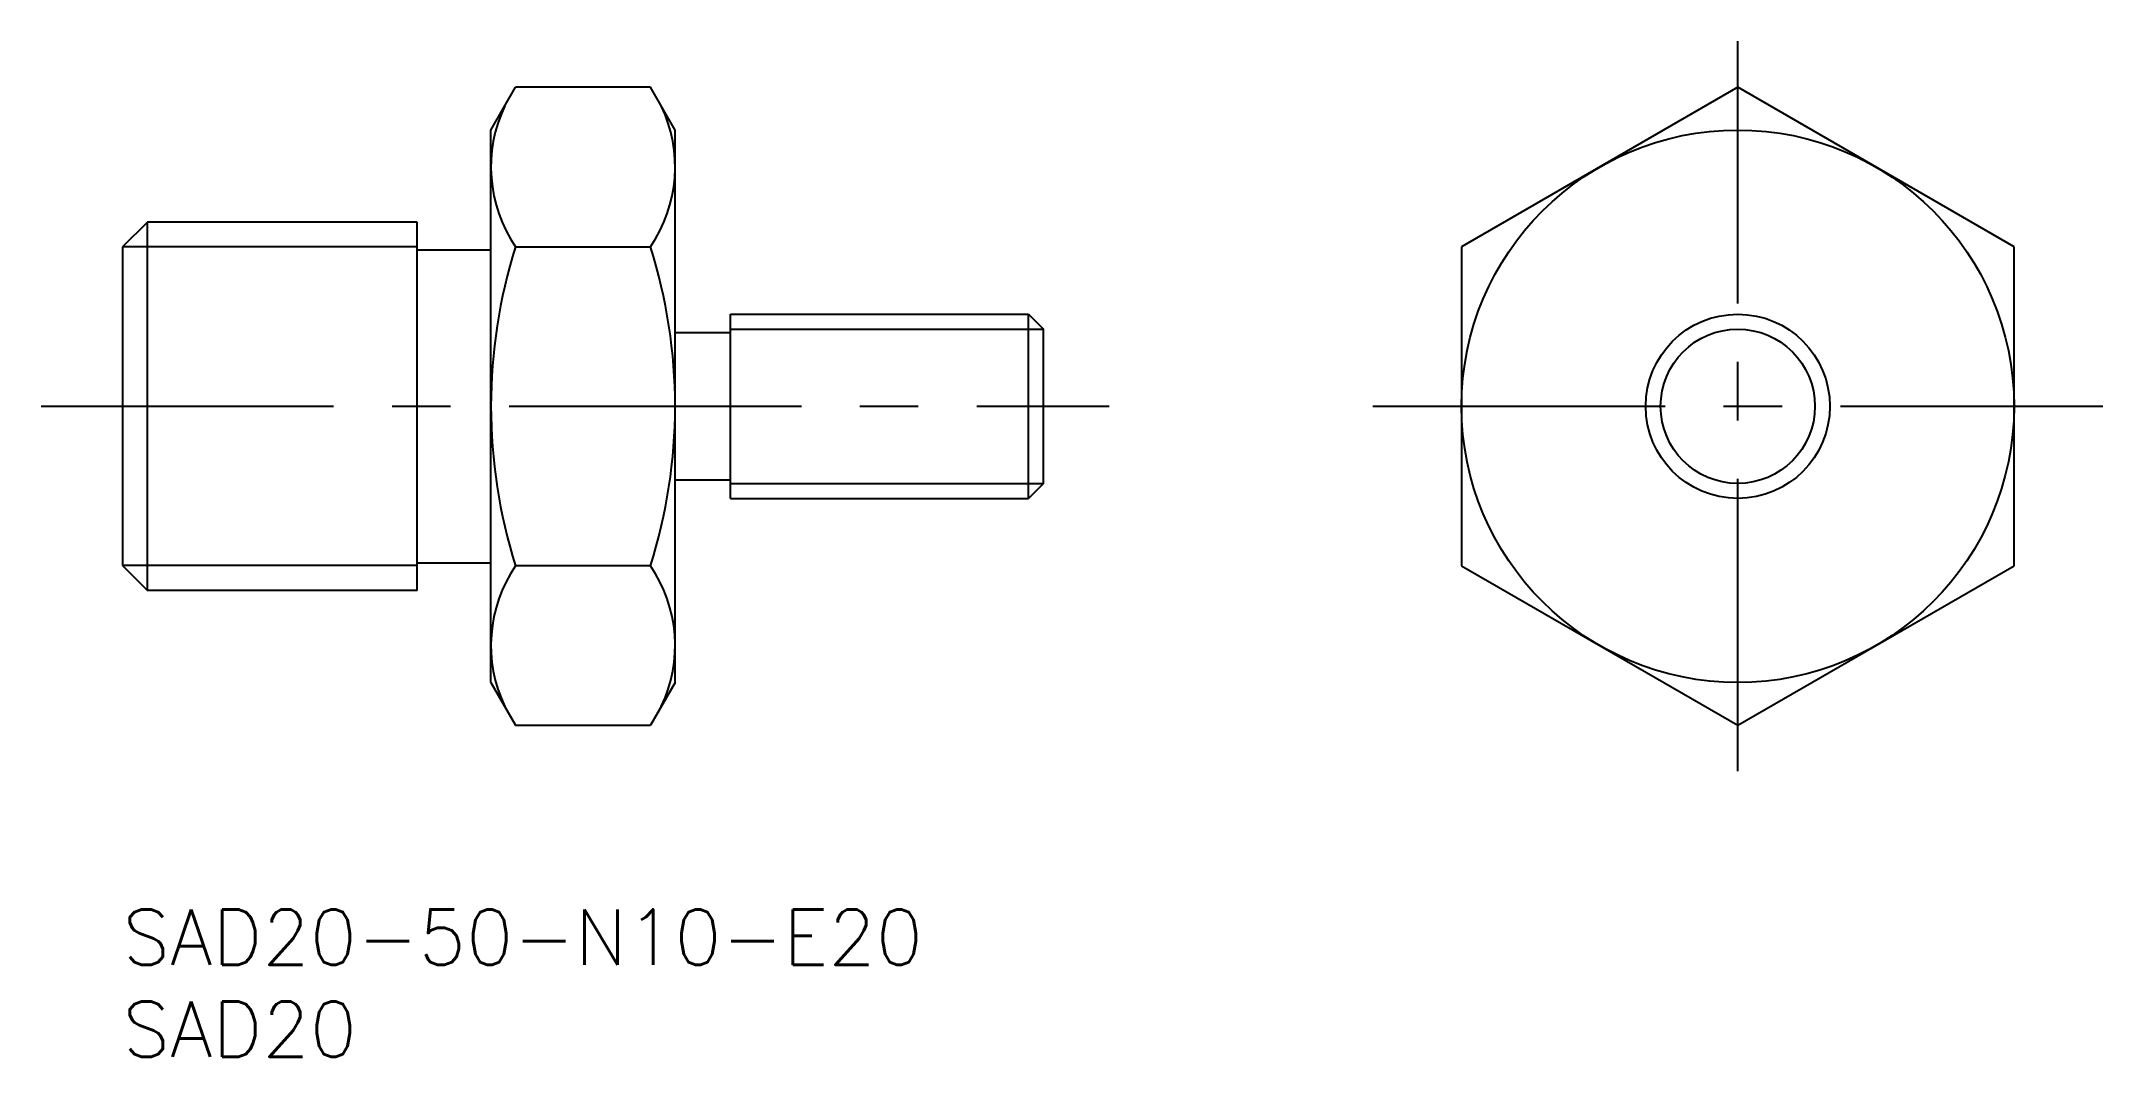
# Model space of a CAD drawing. Extents: x -4 to 108, y -8 to 47.
import ezdxf

# ---------------------------------------------------------------- set-up
doc = ezdxf.new("R2010")
doc.units = 0
doc.header["$LTSCALE"] = 0.5
doc.linetypes.add('CENTER', pattern=[50.8, 31.75, -6.35, 6.35, -6.35])
for name, color, linetype in [('MSM_CENTER', 1, 'CENTER'), ('MSM_CONTINUOUS', 7, 'CONTINUOUS'), ('MSM_NARROW', 5, 'CONTINUOUS'), ('MSM_PART_NUMBER', 7, 'CONTINUOUS')]:
    doc.layers.add(name, color=color, linetype=linetype)
doc.styles.get("Standard").update_dxf_attribs({"font": 'txt.shx', "height": 3, "bigfont": 'bigfont.shx'})

# ---------------------------------------------------------------- blocks, each defined once
blk = doc.blocks.new('*U10')
at = {"layer": 'MSM_PART_NUMBER'}
blk.add_text('SAD20-50-N10-E20', height=3, dxfattribs=at).set_placement((0, -3))
blk = doc.blocks.new('*U11')
at = {"layer": 'MSM_PART_NUMBER'}
blk.add_text('SAD20', height=3, dxfattribs=at).set_placement((0, -8))

msp = doc.modelspace()

# ---------------------------------------------------------------- linework, layer by layer
at = {"layer": 'MSM_CENTER'}
for p, q in [((87.7, 7.5), (87.7, 47.14)), ((-4.42, 27.32), (53.56, 27.32)), ((67.88, 27.32), (107.52, 27.32))]:
    msp.add_line(p, q, dxfattribs=at)
at = {"layer": 'MSM_CONTINUOUS'}
for p, q in [((20, 42.32), (21.34, 44.64)), ((28.66, 44.64), (21.34, 44.64)), ((30, 42.32), (28.66, 44.64)), ((87.7, 44.64), (72.7, 35.98)), ((102.7, 35.98), (87.7, 44.64)), ((20, 12.32), (20, 42.32)), ((30, 12.32), (30, 42.32)), ((1.35, 37.32), (0, 35.97)), ((16, 37.32), (1.35, 37.32)), ((1.35, 17.32), (1.35, 37.32)), ((16, 17.32), (16, 37.32)), ((0, 35.97), (0, 18.67)), ((16, 35.82), (20, 35.82)), ((21.34, 35.98), (28.66, 35.98)), ((72.7, 35.98), (72.7, 18.66)), ((102.7, 18.66), (102.7, 35.98)), ((33, 32.32), (49.19, 32.32)), ((33, 22.32), (33, 32.32)), ((49.19, 22.32), (49.19, 32.32)), ((49.19, 32.32), (50, 31.51)), ((50, 23.13), (50, 31.51)), ((30, 31.32), (33, 31.32)), ((30, 23.32), (33, 23.32)), ((50, 23.13), (49.19, 22.32)), ((33, 22.32), (49.19, 22.32)), ((0, 18.67), (1.35, 17.32)), ((16, 18.82), (20, 18.82)), ((28.66, 18.66), (21.34, 18.66)), ((72.7, 18.66), (87.7, 10)), ((87.7, 10), (102.7, 18.66)), ((16, 17.32), (1.35, 17.32)), ((20, 12.32), (21.34, 10)), ((30, 12.32), (28.66, 10)), ((21.34, 10), (28.66, 10))]:
    msp.add_line(p, q, dxfattribs=at)
for radius in [15, 5]:
    msp.add_circle((87.7, 27.32), radius, dxfattribs=at)
for centre, radius, start, end in [((27.67, 40.31), 7.67, 154.3842, 214.3842), ((22.33, 40.31), 7.67, 325.6158, 25.6158), ((48.66, 27.32), 28.66, 162.412, 197.588), ((1.34, 27.32), 28.66, 342.412, 17.588), ((27.67, 14.33), 7.67, 145.6158, 205.6158), ((22.33, 14.33), 7.67, 334.3842, 34.3842)]:
    msp.add_arc(centre, radius, start, end, dxfattribs=at)
at = {"layer": 'MSM_NARROW'}
for p, q in [((16, 35.97), (0, 35.97)), ((33, 31.51), (50, 31.51)), ((33, 23.13), (50, 23.13)), ((16, 18.67), (0, 18.67))]:
    msp.add_line(p, q, dxfattribs=at)
msp.add_circle((87.7, 27.32), 4.19, dxfattribs=at)

# ---------------------------------------------------------------- block references
at = {"layer": 'MSM_CONTINUOUS'}
for name in ['*U10', '*U11']:
    msp.add_blockref(name, (0, 0), dxfattribs=at)

doc.saveas('drawing.dxf')
